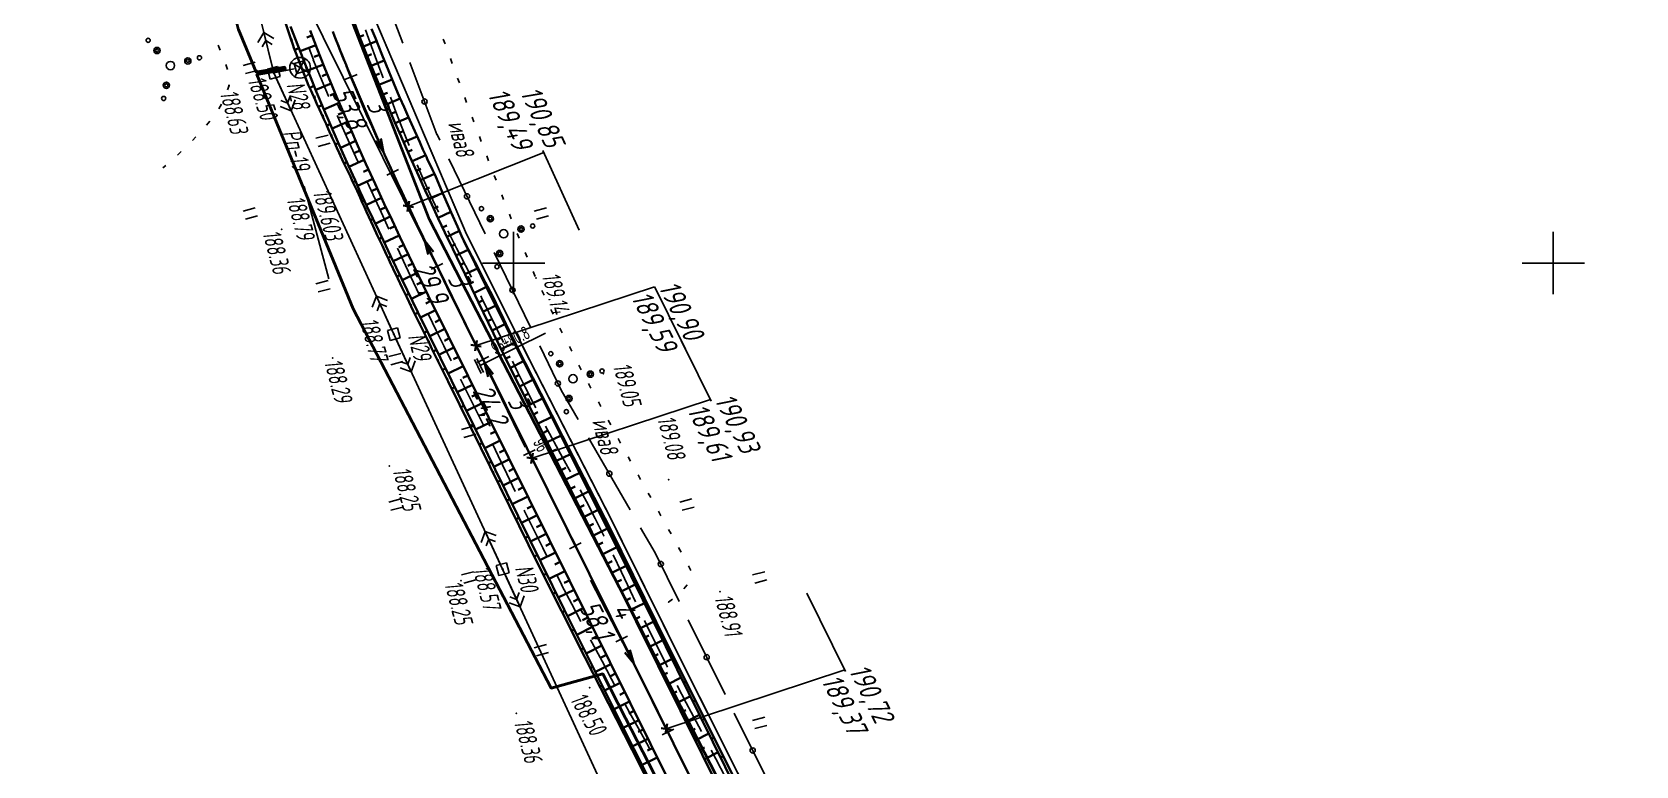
# Model space of a CAD drawing. Header units: millimetres. Extents: x -1799 to 6962, y -1020 to 4121.
# Drawn here: x 5301.7 to 5610.3, y 1781.9 to 1923.1 of the extents above; entities that cross this region are included whole.
import ezdxf
from ezdxf import colors
from ezdxf.entities.mleader import LeaderData, LeaderLine
from ezdxf.math import Vec2, Vec3

# ---------------------------------------------------------------- set-up
doc = ezdxf.new("R2010")
doc.units = ezdxf.units.MM
doc.linetypes.add('CONTI', pattern=[0])
doc.linetypes.add('STROT', pattern=[1.7, 0.5, -1.2])
for name, color, linetype, lineweight in [('10', 1, 'Continuous', 35), ('КОПИЯ_ОСЬ_13_ОТКОСЫ', 7, 'Continuous', 30), ('ОСЬ_ВЕРХ_ПОКРЫТИЯ_ГРАНИЦЫ_ПОЛОС', 7, 'Continuous', 30), ('ОСЬ_ВЕРХ_ПОКРЫТИЯ_ОСЬ', 1, 'Continuous', 30), ('Отметки', 5, 'Continuous', 30), ('Уклоны ПЧ', 5, 'Continuous', 30)]:
    doc.layers.add(name, color=color, linetype=linetype, lineweight=lineweight)
for name, color, linetype in [('_Ростелеком', 6, 'Continuous'), ('NAD_MDEFAULT', 7, 'CONTI'), ('PI_OTDEFAULT', 172, 'CONTI'), ('PI_TTDEFAULT', 5, 'CONTI'), ('PLN_O', 7, 'CONTI'), ('SETKR', 2, 'CONTI'), ('SIT_LDEFAULT', 7, 'CONTI'), ('USLZNDEFAULT', 7, 'CONTI'), ('ZAPSKDEFAULT', 7, 'CONTI'), ('КОПИЯ_ОСЬ_ТАНГЕНСЫ', 1, 'Continuous'), ('ОСЬ_ВЕРХ_ПОКРЫТИЯ_ПИКЕТЫ', 1, 'Continuous'), ('ОСЬ_ВЕРХ_ПОКРЫТИЯ_РАЗБИВКА_КРИВ', 1, 'Continuous'), ('ОСЬ_ВЕРХ_ПОКРЫТИЯ_ТАНГЕНСЫ', 1, 'Continuous'), ('разметка', 7, 'Continuous')]:
    doc.layers.add(name, color=color, linetype=linetype)
doc.styles.add('eskd', font='spds.shx', dxfattribs={"width": 1.2, "oblique": 15})
doc.styles.get("Standard").update_dxf_attribs({"font": 'arial.ttf'})
doc.styles.add('STYLE1', font='romand.shx', dxfattribs={"width": 0.9})
doc.styles.add('ГОСТ', font='', dxfattribs={"oblique": 15, "height": 4})
doc.styles.get('ГОСТ').set_extended_font_data('GOST type A')
doc.linetypes.add('кабель_связи_проект.', pattern='A,10,-1,["/",STYLE1,S=3,R=0,X=0,Y=-1.5],-4.1', length=15.1)

# ---------------------------------------------------------------- blocks, each defined once
blk = doc.blocks.new('BL_333')
at = {"color": 0}
for p, q in [((0, -6), (0, 6)), ((-6, 0), (6, 0))]:
    blk.add_line(p, q, dxfattribs=at)
blk = doc.blocks.new('BL_2011')
at = {"color": 0}
for p, q in [((0, 0), (0, 2.4)), ((1.6, 0), (1.6, 2.4))]:
    blk.add_line(p, q, dxfattribs=at)
blk = doc.blocks.new('BL_2010')
at = {"color": 0}
for centre, radius in [((0, 5.78), 0.4), ((0, 3.46), 0.6), ((0, 3.46), 0.3), ((0, 0), 0.8), ((-5.78, -2.88), 0.4), ((-3.46, -1.74), 0.6), ((-3.46, -1.74), 0.3), ((3.46, -1.74), 0.6), ((3.46, -1.74), 0.3), ((5.78, -2.88), 0.4)]:
    blk.add_circle(centre, radius, dxfattribs=at)
blk = doc.blocks.new('BL_27')
at = {"color": 0}
for p, q in [((1, 1), (-1, 1)), ((-1, 1), (-1, -1)), ((1, -1), (1, 1)), ((-1, -1), (1, -1))]:
    blk.add_line(p, q, dxfattribs=at)
blk.add_circle((0, 0), 0.1, dxfattribs=at)
blk = doc.blocks.new('BL_7')
at = {"color": 0}
for p, q in [((-1.4, 1.4), (1.4, -1.4)), ((-1.4, -1.4), (1.4, 1.4))]:
    blk.add_line(p, q, dxfattribs=at)
blk.add_circle((0, 0), 2, dxfattribs=at)
blk = doc.blocks.new('_None')
blk = doc.blocks.new('Крест')
at = {"layer": 'Отметки'}
for points in [[(-1, 0), (1, 0)], [(0, 1), (0, -1)]]:
    blk.add_lwpolyline(points, dxfattribs=at)
blk = doc.blocks.new('Стрелка')
at = {"layer": 'Уклоны ПЧ', "ltscale": 2}
for points in [[(-0.02, -0.05), (-0.02, 17.97)], [(-0.02, -0.05), (-0.58, 2.62)], [(-0.02, -0.05), (0.53, 2.62)]]:
    blk.add_lwpolyline(points, dxfattribs=at)

msp = doc.modelspace()

# ---------------------------------------------------------------- linework, layer by layer
at = {"layer": '10'}
for points in [[(5555.12, 1526.56), (5526.34, 1586.47), (5535.67, 1590.45), (5514.09, 1638.62), (5463.12, 1743.4), (5453.94, 1740.13), (5420.84, 1804.41), (5378.18, 1887.04), (5361.37, 1930.11), (5358.73, 1940.2), (5339.65, 2013.08), (5325.07, 2129.02), (5322.05, 2188.34), (5318.67, 2267.19)], [(5344.99, 1914.95), (5350.43, 1915.9), (5350.36, 1916.35), (5344.83, 1915.37), (5341.46, 1923.57), (5318.88, 2014.76), (5312.24, 2066.09), (5317.74, 2065.83), (5317.76, 2066.28), (5312.18, 2066.55), (5305.75, 2116.21), (5305.75, 2116.21), (5301.74, 2186.92), (5311.57, 2187.73), (5307.98, 2226.16)], [(5341.46, 1923.57), (5344.83, 1915.37), (5350.36, 1916.35), (5350.43, 1915.9), (5344.99, 1914.95), (5363.49, 1869.85), (5401.59, 1796.88), (5411.51, 1799.6), (5415.89, 1791.1), (5448.07, 1728.59), (5455.39, 1713.54), (5485.17, 1652.33), (5516.09, 1583.56), (5516.09, 1583.56), (5552.87, 1504.53)], [(5791.36, 869.79), (5791.99, 953.6), (5769.21, 1029.84), (5768.9, 1032.77), (5755.35, 1076.21), (5685.51, 1227.89), (5683.12, 1232.24), (5612.57, 1360.39), (5593.27, 1384.3), (5577.58, 1419.6), (5542.45, 1502.97), (5552.87, 1504.53), (5516.09, 1583.56), (5516.09, 1583.56), (5485.17, 1652.33), (5455.39, 1713.54), (5448.07, 1728.59), (5415.89, 1791.1), (5411.51, 1799.6), (5401.59, 1796.88), (5363.49, 1869.85), (5344.99, 1914.95)]]:
    msp.add_lwpolyline(points, dxfattribs=at)
at = {"layer": '_Ростелеком', "linetype": 'кабель_связи_проект.', "ltscale": 0.25, "const_width": 0.35}
msp.add_lwpolyline([(5560.94, 1529), (5544.16, 1562.92), (5531.54, 1588.65), (5522.56, 1614.79), (5507.89, 1645.66), (5488.97, 1684.79), (5475.23, 1712.55), (5457.14, 1741.27), (5442.3, 1770.95), (5426.31, 1802.79), (5412.68, 1830.25), (5397.4, 1860.08), (5385.27, 1884.28), (5363.37, 1935.71), (5353.89, 1969.35), (5347.79, 1998.5), (5341.48, 2033.11), (5334.72, 2075.01), (5330.13, 2113.03), (5327.21, 2148.15), (5324.18, 2191.73), (5322.74, 2230.82)], dxfattribs=at)
at = {"layer": 'NAD_MDEFAULT', "color": 0}
msp.add_line((5354.06, 1893.37), (5358.81, 1875.62), dxfattribs=at)
at = {"layer": 'PI_TTDEFAULT', "color": 5}
for p in [(5348.22, 1915.22, 188.5), (5339.63, 1912.81, 188.63), (5349.73, 1885.13, 188.36), (5398.68, 1875.74, 189.14), (5371.3, 1864.98, 188.77), (5359.53, 1860.35, 188.29), (5411.62, 1857.36, 189.05), (5370.49, 1839.58, 188.25), (5424.18, 1836.97, 189.08), (5384.22, 1817.53, 188.25), (5392.26, 1819.75, 188.57), (5434.05, 1815.44, 188.91), (5408.97, 1796.95, 188.5), (5394.92, 1792, 188.36)]:
    msp.add_point(p, dxfattribs=at)
at = {"layer": 'PLN_O'}
for p, q in [((5367.41, 1935.93), (5373.03, 1920.95)), ((5374.43, 1917.21), (5379.62, 1903.38)), ((5379.63, 1903.38), (5380.17, 1902.28)), ((5381.92, 1898.68), (5388.91, 1884.29)), ((5390.65, 1880.68), (5397.64, 1866.29)), ((5399.39, 1862.69), (5403.51, 1854.21)), ((5403.5, 1854.21), (5406.79, 1848.52)), ((5408.79, 1845.05), (5416.8, 1831.2)), ((5418.8, 1827.74), (5421.62, 1822.87)), ((5421.62, 1822.87), (5426.21, 1813.57)), ((5427.97, 1809.99), (5435.05, 1795.64)), ((5436.82, 1792.05), (5443.18, 1779.16))]:
    msp.add_line(p, q, dxfattribs=at)
for centre in [(5377.24, 1909.72), (5385.41, 1891.48), (5394.14, 1873.48), (5402.88, 1855.49), (5412.79, 1838.12), (5422.67, 1820.75), (5431.51, 1802.82), (5440.36, 1784.88)]:
    msp.add_circle(centre, 0.5, dxfattribs=at)
at = {"layer": 'SIT_LDEFAULT', "color": 7}
for p, q in [((5348.22, 1915.22), (5336.02, 1965.17)), ((5346.32, 1922.99), (5345.15, 1921.06)), ((5347.98, 1916.19), (5346.32, 1922.99)), ((5348.26, 1921.82), (5346.32, 1922.99)), ((5367.05, 1920.29), (5365.87, 1923.5)), ((5337.51, 1920.53), (5337.93, 1919.62)), ((5345.97, 1920.23), (5346.7, 1921.44)), ((5346.7, 1921.44), (5347.91, 1920.7)), ((5355.01, 1919.92), (5355.85, 1917.72)), ((5368.46, 1916.44), (5367.05, 1920.29)), ((5380.82, 1921.73), (5381.17, 1920.79)), ((5338.99, 1916.82), (5339.3, 1915.87)), ((5348.22, 1915.22), (5352.15, 1915.99)), ((5355.84, 1917.72), (5357.2, 1914.41)), ((5369.26, 1914.3), (5368.46, 1916.44)), ((5382.2, 1917.98), (5382.55, 1917.04)), ((5339.62, 1912.89), (5339.63, 1912.81)), ((5348.22, 1915.22), (5371.3, 1864.98)), ((5348.64, 1914.31), (5351.56, 1907.95)), ((5357.21, 1914.41), (5358.77, 1910.77)), ((5383.58, 1914.23), (5383.93, 1913.29)), ((5339.62, 1912.81), (5339.34, 1911.94)), ((5350.89, 1909.4), (5349.57, 1909.9)), ((5351.38, 1910.73), (5350.89, 1909.4)), ((5351.56, 1907.95), (5352.35, 1910.07)), ((5358.76, 1910.77), (5358.81, 1910.67)), ((5371.74, 1907.73), (5370.67, 1910.56)), ((5384.96, 1910.48), (5385.31, 1909.54)), ((5338.18, 1909.19), (5337.65, 1908.34)), ((5349.44, 1908.74), (5351.56, 1907.95)), ((5360.43, 1907.01), (5360.47, 1906.91)), ((5360.47, 1906.91), (5362.24, 1902.96)), ((5373.46, 1903.3), (5371.74, 1907.73)), ((5386.38, 1906.73), (5386.73, 1905.79)), ((5335.9, 1905.92), (5335.26, 1905.15)), ((5333.26, 1902.92), (5332.57, 1902.2)), ((5362.24, 1902.96), (5364.03, 1899.04)), ((5374.29, 1901.24), (5373.46, 1903.3)), ((5387.79, 1902.99), (5388.14, 1902.05)), ((5330.42, 1900.09), (5329.7, 1899.4)), ((5364.03, 1899.04), (5364.55, 1897.9)), ((5376.69, 1895.4), (5375.8, 1897.53)), ((5389.2, 1899.25), (5389.55, 1898.31)), ((5327.48, 1897.4), (5326.92, 1896.94)), ((5378.25, 1891.95), (5376.7, 1895.4)), ((5390.64, 1895.51), (5391, 1894.58)), ((5366.21, 1894.26), (5367.34, 1891.77)), ((5367.34, 1891.77), (5368.86, 1888.41)), ((5379.92, 1888.45), (5378.25, 1891.95)), ((5392.09, 1891.79), (5392.45, 1890.86)), ((5368.86, 1888.41), (5370.35, 1885.16)), ((5379.93, 1888.43), (5379.92, 1888.45)), ((5393.55, 1888.06), (5393.91, 1887.13)), ((5383.39, 1881.51), (5381.71, 1884.85)), ((5395.05, 1884.36), (5395.44, 1883.44)), ((5372.02, 1881.51), (5373.55, 1878.2)), ((5385.09, 1878.18), (5383.39, 1881.51)), ((5396.6, 1880.67), (5396.99, 1879.75)), ((5373.55, 1878.2), (5375.09, 1874.88)), ((5386.24, 1875.92), (5385.09, 1878.18)), ((5398.15, 1876.99), (5398.54, 1876.07)), ((5375.1, 1874.88), (5376.24, 1872.46)), ((5399.82, 1873.35), (5400.25, 1872.45)), ((5367.96, 1872.25), (5367.17, 1870.13)), ((5370.88, 1865.89), (5367.96, 1872.25)), ((5370.08, 1871.46), (5367.96, 1872.25)), ((5368.14, 1869.47), (5368.63, 1870.8)), ((5368.63, 1870.8), (5369.95, 1870.3)), ((5388.21, 1872), (5388.03, 1872.36)), ((5389.61, 1869.12), (5388.21, 1872)), ((5401.54, 1869.74), (5401.97, 1868.84)), ((5377.95, 1868.84), (5378.05, 1868.62)), ((5378.05, 1868.62), (5379.49, 1865.66)), ((5391, 1866.24), (5389.61, 1869.12)), ((5371.3, 1864.98), (5392.26, 1819.75)), ((5371.72, 1864.07), (5374.66, 1857.72)), ((5379.49, 1865.66), (5380.94, 1862.71)), ((5392.39, 1863.36), (5391, 1866.24)), ((5403.27, 1866.14), (5403.73, 1865.25)), ((5374.48, 1860.5), (5373.99, 1859.17)), ((5380.93, 1862.71), (5382.36, 1859.86)), ((5405.1, 1862.58), (5405.56, 1861.69)), ((5372.54, 1858.5), (5374.66, 1857.72)), ((5373.99, 1859.17), (5372.66, 1859.66)), ((5374.66, 1857.72), (5375.44, 1859.85)), ((5395.19, 1857.61), (5394.14, 1859.76)), ((5396.61, 1854.74), (5395.19, 1857.61)), ((5406.93, 1859.02), (5407.39, 1858.13)), ((5384.17, 1856.29), (5385.38, 1853.88)), ((5398.05, 1851.89), (5396.6, 1854.74)), ((5408.78, 1855.47), (5409.25, 1854.59)), ((5385.38, 1853.88), (5386.85, 1850.94)), ((5398.61, 1850.82), (5398.05, 1851.89)), ((5410.67, 1851.95), (5411.14, 1851.07)), ((5386.85, 1850.94), (5388.31, 1847.99)), ((5412.57, 1848.42), (5413.04, 1847.54)), ((5388.31, 1847.99), (5388.63, 1847.34)), ((5401.27, 1845.87), (5400.5, 1847.29)), ((5403.01, 1842.67), (5401.26, 1845.87)), ((5390.36, 1843.74), (5391.39, 1841.59)), ((5404.81, 1839.39), (5403.01, 1842.67)), ((5414.47, 1844.9), (5414.95, 1844.02)), ((5391.39, 1841.59), (5393.05, 1838.11)), ((5405.29, 1838.51), (5404.81, 1839.39)), ((5416.4, 1841.4), (5416.88, 1840.52)), ((5393.05, 1838.11), (5394.67, 1834.71)), ((5418.32, 1837.89), (5418.8, 1837.01)), ((5408.38, 1832.77), (5407.19, 1834.99)), ((5410.08, 1829.5), (5408.38, 1832.77)), ((5420.27, 1834.39), (5420.76, 1833.52)), ((5396.39, 1831.11), (5396.48, 1830.93)), ((5396.48, 1830.93), (5398.23, 1827.35)), ((5422.21, 1830.9), (5422.7, 1830.03)), ((5388.9, 1827.01), (5388.12, 1824.88)), ((5391.84, 1820.66), (5388.9, 1827.01)), ((5391.02, 1826.23), (5388.9, 1827.01)), ((5398.23, 1827.35), (5399.96, 1823.87)), ((5411.74, 1826.18), (5410.08, 1829.5)), ((5424.16, 1827.41), (5424.65, 1826.54)), ((5389.08, 1824.23), (5389.57, 1825.56)), ((5389.57, 1825.56), (5390.9, 1825.07)), ((5399.96, 1823.87), (5400.83, 1822.15)), ((5411.78, 1826.1), (5411.74, 1826.18)), ((5426.11, 1823.92), (5426.6, 1823.05)), ((5415.12, 1819.15), (5413.52, 1822.5)), ((5428.01, 1820.4), (5428.47, 1819.51)), ((5392.26, 1819.75), (5415.13, 1770.17)), ((5392.68, 1818.84), (5395.61, 1812.49)), ((5402.67, 1818.59), (5403.63, 1816.73)), ((5416.83, 1815.52), (5415.13, 1819.15)), ((5394.94, 1813.94), (5393.61, 1814.43)), ((5395.43, 1815.27), (5394.94, 1813.94)), ((5395.61, 1812.49), (5396.39, 1814.61)), ((5403.61, 1816.73), (5405.55, 1813.01)), ((5417.8, 1813.46), (5416.82, 1815.52)), ((5427.76, 1816.77), (5427.13, 1815.99)), ((5393.49, 1813.27), (5395.61, 1812.49)), ((5405.56, 1813.01), (5407.29, 1809.72)), ((5424.16, 1813.4), (5424.12, 1813.37)), ((5424.92, 1813.97), (5424.16, 1813.4)), ((5420.32, 1808.24), (5419.54, 1809.87)), ((5422.08, 1804.68), (5420.32, 1808.24)), ((5409.15, 1806.19), (5409.46, 1805.6)), ((5409.47, 1805.6), (5411.37, 1802.03)), ((5411.37, 1802.03), (5413.18, 1798.62)), ((5423.87, 1801.15), (5422.08, 1804.68)), ((5423.99, 1800.9), (5423.86, 1801.15)), ((5413.18, 1798.62), (5413.86, 1797.36)), ((5427.58, 1794.02), (5425.83, 1797.36)), ((5415.77, 1793.84), (5416.75, 1792.04)), ((5429.47, 1790.43), (5427.58, 1794.02)), ((5416.75, 1792.04), (5418.56, 1788.77)), ((5430.49, 1788.51), (5429.47, 1790.43)), ((5418.56, 1788.77), (5420.37, 1785.49)), ((5420.37, 1785.49), (5420.59, 1785.08)), ((5433.25, 1783.26), (5432.35, 1784.97)), ((5435.12, 1779.68), (5433.25, 1783.26))]:
    msp.add_line(p, q, dxfattribs=at)
at = {"layer": 'КОПИЯ_ОСЬ_13_ОТКОСЫ'}
for points in [[(5350.48, 1924.88), (5351.12, 1922.94), (5351.46, 1921.98), (5351.94, 1920.52), (5352.1, 1920.03), (5352.5, 1919.1), (5352.5, 1919.1), (5352.5, 1919.1), (5352.5, 1919.1), (5354.92, 1912.82), (5354.92, 1912.82), (5354.92, 1912.82), (5354.92, 1912.82), (5355.33, 1911.88), (5356.19, 1910.03), (5356.6, 1909.1), (5357.01, 1908.17), (5357.65, 1906.79), (5357.87, 1906.33), (5358.29, 1905.4), (5358.69, 1904.47), (5359.55, 1902.63), (5359.97, 1901.71), (5360.38, 1900.78), (5360.8, 1899.85), (5361.67, 1898.02), (5362.55, 1896.19), (5362.96, 1895.27), (5363.37, 1894.35), (5364.26, 1892.53), (5364.84, 1891.24), (5365.26, 1890.31), (5365.67, 1889.39), (5366.09, 1888.47), (5366.52, 1887.56), (5367.35, 1885.72), (5368.21, 1883.89), (5369.06, 1882.06), (5369.92, 1880.24), (5370.35, 1879.33), (5370.78, 1878.42), (5371.22, 1877.51), (5372.08, 1875.69), (5372.95, 1873.87), (5373.81, 1872.06), (5375.12, 1869.34), (5375.56, 1868.44), (5376, 1867.54), (5376.45, 1866.64), (5376.89, 1865.74), (5377.33, 1864.84), (5377.78, 1863.94), (5378.23, 1863.04), (5378.66, 1862.14), (5379.11, 1861.24), (5379.56, 1860.35), (5380.44, 1858.55), (5380.9, 1857.66), (5381.34, 1856.76), (5381.78, 1855.87), (5386.22, 1846.91), (5399.07, 1820.68), (5408.05, 1802.81), (5412.62, 1793.92), (5417.17, 1785.01), (5426.23, 1767.18)], [(5351.45, 1924.16), (5352.91, 1920.36), (5354.42, 1916.57), (5355.22, 1914.59), (5356.48, 1911.53), (5357.75, 1908.49), (5359.15, 1905.22), (5360.57, 1901.97), (5361.8, 1899.19), (5362.62, 1897.34), (5363.87, 1894.57), (5364.88, 1892.37), (5366.16, 1889.62), (5368.41, 1884.83), (5370.69, 1880.05), (5372.88, 1875.52), (5375.96, 1869.2), (5386.77, 1847.18), (5390.82, 1838.91), (5404.1, 1812.02), (5417.52, 1785.18), (5462.51, 1695.87)], [(5351.45, 1924.16), (5352.91, 1920.36), (5354.42, 1916.57), (5355.22, 1914.59), (5356.48, 1911.53), (5357.75, 1908.49), (5359.15, 1905.22), (5360.57, 1901.97), (5361.8, 1899.19), (5362.62, 1897.34), (5363.87, 1894.57), (5364.88, 1892.37), (5366.16, 1889.62), (5368.41, 1884.83), (5370.69, 1880.05), (5372.88, 1875.52), (5375.96, 1869.2), (5386.77, 1847.18), (5390.82, 1838.91), (5404.1, 1812.02), (5417.52, 1785.18), (5462.51, 1695.87)], [(5355.58, 1922.45), (5354.56, 1922.06)], [(5355.21, 1923.41), (5356.59, 1919.83), (5358.02, 1916.26), (5360.32, 1910.66), (5362.9, 1904.64), (5364.42, 1901.18), (5365.96, 1897.73), (5367.71, 1893.89), (5369.48, 1890.06), (5370.98, 1886.87), (5372.49, 1883.69), (5374.22, 1880.07), (5376.06, 1876.28), (5377.95, 1872.4), (5381.71, 1864.76), (5483.08, 1660.37), (5487.27, 1651.84), (5491.42, 1643.29), (5497.62, 1630.42), (5516.7, 1590.76), (5547.05, 1526.58)], [(5363.61, 1925.17), (5364.8, 1922.06), (5366.01, 1918.96), (5367.78, 1914.6), (5369.58, 1910.25), (5370.35, 1908.43), (5371.53, 1905.69), (5372.72, 1902.96), (5374.41, 1899.15), (5376.13, 1895.35), (5377.37, 1892.63), (5378.62, 1889.93), (5379.88, 1887.22), (5381.15, 1884.52), (5382.65, 1881.37), (5385.02, 1876.42), (5387.62, 1871.03), (5392.43, 1861.15), (5490.25, 1663.91), (5494.46, 1655.35), (5498.63, 1646.77), (5504.82, 1633.89), (5554.48, 1530.69)], [(5364.75, 1922.18), (5365.58, 1922.51)], [(5367.06, 1923.73), (5367.41, 1922.81), (5367.77, 1921.9), (5368.36, 1920.44), (5369.09, 1918.61), (5369.83, 1916.79), (5371.35, 1913.16), (5372.12, 1911.34), (5372.51, 1910.44), (5373.29, 1908.63), (5374.09, 1906.82), (5376.31, 1901.87), (5376.93, 1900.52), (5377.35, 1899.62), (5377.6, 1899.08), (5377.76, 1898.72), (5378.78, 1896.58), (5379.19, 1895.67), (5379.58, 1894.76), (5380.36, 1892.94), (5380.76, 1892.03), (5381.95, 1889.3), (5382.35, 1888.4), (5383.55, 1885.67), (5383.97, 1884.77), (5384.37, 1883.86), (5384.79, 1882.95), (5386.96, 1878.48), (5390.27, 1871.78), (5394.95, 1862.4), (5399.47, 1853.47), (5403.61, 1845.26), (5417, 1818.41), (5430.26, 1791.5), (5483.33, 1683.88)], [(5351.6, 1921.55), (5351.83, 1921.63)], [(5352.26, 1919.66), (5353.05, 1920.01)], [(5356.3, 1920.59), (5353.28, 1919.41)], [(5365.48, 1920.32), (5368, 1921.31)], [(5357.77, 1916.87), (5354.78, 1915.67)], [(5357.03, 1918.73), (5356.03, 1918.33)], [(5366.21, 1918.46), (5367.05, 1918.8)], [(5366.96, 1916.61), (5369.49, 1917.63)], [(5359.29, 1913.17), (5356.31, 1911.94)], [(5358.53, 1915.02), (5357.53, 1914.61)], [(5367.71, 1914.75), (5368.55, 1915.1)], [(5368.47, 1912.9), (5371.01, 1913.96)], [(5355.12, 1912.36), (5355.98, 1912.74)], [(5355.95, 1910.54), (5356.24, 1910.67)], [(5360.05, 1911.32), (5359.06, 1910.91)], [(5369.24, 1911.06), (5370.09, 1911.41)], [(5370.02, 1909.21), (5372.57, 1910.29)], [(5356.77, 1908.72), (5357.52, 1909.04)], [(5357.6, 1906.9), (5357.85, 1907.01)], [(5360.83, 1909.48), (5357.87, 1908.21)], [(5361.62, 1907.64), (5360.63, 1907.22)], [(5370.81, 1907.38), (5371.65, 1907.74)], [(5358.43, 1905.08), (5359.09, 1905.36)], [(5362.4, 1905.8), (5359.45, 1904.54)], [(5363.19, 1903.96), (5362.21, 1903.53)], [(5371.6, 1905.54), (5374.16, 1906.66)], [(5372.4, 1903.7), (5373.25, 1904.08)], [(5359.25, 1903.26), (5359.47, 1903.36)], [(5360.09, 1901.44), (5360.69, 1901.7)], [(5364, 1902.13), (5361.07, 1900.84)], [(5373.2, 1901.87), (5375.79, 1903.02)], [(5360.91, 1899.62), (5361.11, 1899.71)], [(5361.77, 1897.81), (5362.3, 1898.06)], [(5365.63, 1898.48), (5362.7, 1897.16)], [(5364.81, 1900.3), (5363.83, 1899.87)], [(5374.01, 1900.05), (5374.87, 1900.43)], [(5374.83, 1898.22), (5377.45, 1899.4)], [(5362.63, 1896), (5362.81, 1896.08)], [(5363.45, 1894.18), (5363.94, 1894.42)], [(5367.28, 1894.83), (5364.36, 1893.5)], [(5366.45, 1896.65), (5365.48, 1896.21)], [(5375.65, 1896.4), (5376.52, 1896.79)], [(5376.48, 1894.58), (5379.13, 1895.79)], [(5364.33, 1892.38), (5364.49, 1892.45)], [(5368.11, 1893.02), (5367.14, 1892.57)], [(5377.31, 1892.76), (5378.2, 1893.16)], [(5378.15, 1890.94), (5380.72, 1892.13)], [(5365.15, 1890.56), (5365.62, 1890.77)], [(5365.97, 1888.73), (5366.13, 1888.81)], [(5368.95, 1891.2), (5366.05, 1889.85)], [(5369.8, 1889.39), (5368.83, 1888.94)], [(5378.99, 1889.13), (5379.85, 1889.53)], [(5379.84, 1887.32), (5382.32, 1888.47)], [(5366.81, 1886.92), (5367.32, 1887.15)], [(5367.64, 1885.1), (5367.81, 1885.18)], [(5370.65, 1887.58), (5367.75, 1886.22)], [(5371.5, 1885.77), (5370.54, 1885.31)], [(5380.69, 1885.51), (5381.51, 1885.89)], [(5368.49, 1883.29), (5369.03, 1883.54)], [(5372.36, 1883.96), (5369.48, 1882.6)], [(5373.22, 1882.16), (5372.26, 1881.7)], [(5381.54, 1883.7), (5383.94, 1884.83)], [(5382.4, 1881.89), (5383.2, 1882.27)], [(5384.37, 1883.86), (5384.79, 1882.95), (5386.96, 1878.48), (5390.27, 1871.78), (5394.95, 1862.4), (5399.47, 1853.47), (5403.61, 1845.26), (5417, 1818.41), (5430.26, 1791.5), (5483.33, 1683.88), (5493.47, 1663.37), (5496.63, 1656.94), (5499.76, 1650.5), (5503.09, 1643.62), (5509.7, 1629.9), (5522.07, 1604.44), (5526.47, 1595.46), (5544.17, 1559.59), (5557.35, 1532.62)], [(5384.37, 1883.86), (5384.79, 1882.96), (5385.25, 1882.07), (5385.69, 1881.18), (5387.52, 1877.64), (5388.9, 1874.99), (5390.29, 1872.34), (5391.58, 1869.64), (5392.02, 1868.75), (5392.88, 1866.95), (5393.32, 1866.05), (5394.2, 1864.25), (5394.73, 1863.18), (5395.08, 1862.46), (5399.58, 1853.53), (5403.8, 1845.35), (5412.94, 1827.56), (5417.35, 1818.59), (5421.79, 1809.63), (5430.7, 1791.72), (5439.71, 1773.86)], [(5369.34, 1881.48), (5369.52, 1881.56)], [(5370.19, 1879.67), (5370.75, 1879.93)], [(5374.09, 1880.36), (5371.21, 1878.98)], [(5383.26, 1880.09), (5385.63, 1881.22)], [(5386.16, 1880.28), (5386.1, 1880.25)], [(5371.05, 1877.86), (5371.23, 1877.95)], [(5371.91, 1876.05), (5372.49, 1876.33)], [(5375.83, 1876.75), (5372.96, 1875.36)], [(5374.96, 1878.55), (5374, 1878.09)], [(5384.12, 1878.28), (5384.91, 1878.66)], [(5384.99, 1876.48), (5387.39, 1877.63)], [(5387.07, 1878.5), (5387.06, 1878.49)], [(5387.99, 1876.73), (5387.86, 1876.66)], [(5372.77, 1874.25), (5372.96, 1874.34)], [(5377.58, 1873.16), (5374.71, 1871.76)], [(5376.7, 1874.96), (5375.75, 1874.49)], [(5385.86, 1874.68), (5386.66, 1875.06)], [(5386.73, 1872.88), (5389.15, 1874.05)], [(5388.92, 1874.95), (5388.87, 1874.93)], [(5389.85, 1873.18), (5389.63, 1873.07)], [(5373.63, 1872.45), (5374.24, 1872.73)], [(5374.5, 1870.64), (5374.7, 1870.74)], [(5378.46, 1871.36), (5377.51, 1870.89)], [(5387.6, 1871.07), (5388.41, 1871.47)], [(5388.47, 1869.28), (5390.92, 1870.47)], [(5390.74, 1871.39), (5390.67, 1871.36)], [(5375.36, 1868.84), (5375.99, 1869.14)], [(5376.25, 1867.05), (5376.45, 1867.15)], [(5379.34, 1869.57), (5376.47, 1868.15)], [(5380.23, 1867.77), (5379.27, 1867.3)], [(5389.35, 1867.48), (5390.17, 1867.88)], [(5390.22, 1865.68), (5392.71, 1866.89)], [(5391.61, 1869.59), (5391.41, 1869.49)], [(5392.48, 1867.79), (5392.41, 1867.76)], [(5377.13, 1865.25), (5377.75, 1865.55)], [(5378.02, 1863.46), (5378.22, 1863.56)], [(5381.11, 1865.98), (5378.24, 1864.56)], [(5382, 1864.19), (5381.04, 1863.71)], [(5391.1, 1863.88), (5391.93, 1864.28)], [(5393.35, 1865.99), (5393.2, 1865.91)], [(5394.23, 1864.19), (5394.18, 1864.17)], [(5378.9, 1861.66), (5379.51, 1861.97)], [(5382.88, 1862.39), (5380, 1860.97)], [(5383.77, 1860.6), (5382.81, 1860.13)], [(5391.97, 1862.08), (5394.49, 1863.31)], [(5392.86, 1860.29), (5393.69, 1860.7)], [(5395.11, 1862.4), (5394.98, 1862.33)], [(5396.01, 1860.61), (5395.97, 1860.59)], [(5379.79, 1859.88), (5380, 1859.98)], [(5380.68, 1858.08), (5381.27, 1858.38)], [(5384.66, 1858.81), (5381.77, 1857.38)], [(5393.74, 1858.5), (5396.29, 1859.76)], [(5396.91, 1858.83), (5396.79, 1858.76)], [(5381.57, 1856.29), (5381.77, 1856.39)], [(5382.46, 1854.5), (5383.04, 1854.79)], [(5386.44, 1855.23), (5383.53, 1853.78)], [(5385.55, 1857.02), (5384.59, 1856.54)], [(5394.63, 1856.7), (5395.48, 1857.12)], [(5395.52, 1854.91), (5398.09, 1856.19)], [(5397.81, 1857.04), (5397.77, 1857.02)], [(5398.71, 1855.25), (5398.6, 1855.2)], [(5383.35, 1852.71), (5383.54, 1852.8)], [(5384.24, 1850.92), (5384.8, 1851.2)], [(5388.22, 1851.64), (5385.29, 1850.19)], [(5387.33, 1853.44), (5386.36, 1852.95)], [(5396.41, 1853.12), (5397.27, 1853.55)], [(5397.3, 1851.33), (5399.9, 1852.62)], [(5399.61, 1853.47), (5399.57, 1853.45)], [(5400.53, 1851.69), (5400.4, 1851.62)], [(5385.12, 1849.12), (5385.31, 1849.22)], [(5389.1, 1849.85), (5388.13, 1849.37)], [(5398.19, 1849.54), (5399.05, 1849.97)], [(5399.08, 1847.75), (5401.7, 1849.05)], [(5401.45, 1849.91), (5401.4, 1849.89)], [(5402.37, 1848.14), (5402.2, 1848.05)], [(5386.01, 1847.33), (5386.56, 1847.61)], [(5386.89, 1845.54), (5387.08, 1845.63)], [(5389.99, 1848.06), (5387.06, 1846.6)], [(5390.88, 1846.27), (5389.9, 1845.78)], [(5399.96, 1845.95), (5400.84, 1846.39)], [(5400.85, 1844.16), (5403.5, 1845.47)], [(5403.28, 1846.36), (5403.23, 1846.33)], [(5387.77, 1843.74), (5388.32, 1844.01)], [(5388.65, 1841.95), (5388.84, 1842.04)], [(5391.77, 1844.48), (5388.81, 1843.01)], [(5392.66, 1842.69), (5391.67, 1842.2)], [(5401.74, 1842.37), (5402.62, 1842.81)], [(5402.63, 1840.58), (5405.29, 1841.9)], [(5404.2, 1844.58), (5404, 1844.48)], [(5405.11, 1842.8), (5405.05, 1842.77)], [(5389.53, 1840.15), (5390.08, 1840.42)], [(5393.55, 1840.89), (5390.57, 1839.42)], [(5394.44, 1839.1), (5393.44, 1838.61)], [(5403.52, 1838.79), (5404.41, 1839.23)], [(5406.03, 1841.02), (5405.79, 1840.9)], [(5406.94, 1839.24), (5406.86, 1839.2)], [(5390.41, 1838.35), (5390.6, 1838.44)], [(5391.29, 1836.56), (5391.84, 1836.83)], [(5395.33, 1837.31), (5392.33, 1835.83)], [(5404.41, 1837), (5407.08, 1838.32)], [(5407.85, 1837.46), (5407.58, 1837.33)], [(5392.17, 1834.76), (5392.36, 1834.85)], [(5393.05, 1832.97), (5393.61, 1833.24)], [(5397.1, 1833.73), (5394.1, 1832.24)], [(5396.21, 1835.52), (5395.22, 1835.02)], [(5405.3, 1835.2), (5406.19, 1835.65)], [(5406.19, 1833.41), (5408.87, 1834.74)], [(5408.77, 1835.69), (5408.67, 1835.64)], [(5409.68, 1833.91), (5409.37, 1833.75)], [(5393.93, 1831.17), (5394.12, 1831.26)], [(5394.81, 1829.37), (5395.37, 1829.65)], [(5398.88, 1830.14), (5395.87, 1828.65)], [(5397.99, 1831.93), (5396.99, 1831.44)], [(5407.07, 1831.62), (5407.97, 1832.06)], [(5407.96, 1829.83), (5410.66, 1831.17)], [(5410.59, 1832.13), (5410.49, 1832.07)], [(5411.5, 1830.35), (5411.16, 1830.17)], [(5395.69, 1827.58), (5395.88, 1827.67)], [(5400.66, 1826.56), (5397.64, 1825.06)], [(5399.77, 1828.35), (5398.76, 1827.85)], [(5408.85, 1828.04), (5409.75, 1828.48)], [(5409.74, 1826.24), (5412.44, 1827.59)], [(5412.42, 1828.57), (5412.3, 1828.51)], [(5413.32, 1826.78), (5412.94, 1826.59)], [(5396.57, 1825.78), (5397.14, 1826.06)], [(5397.45, 1823.98), (5397.64, 1824.08)], [(5401.54, 1824.77), (5400.54, 1824.27)], [(5410.63, 1824.45), (5411.53, 1824.9)], [(5411.52, 1822.66), (5414.22, 1824)], [(5414.2, 1824.99), (5414.07, 1824.92)], [(5398.33, 1822.19), (5398.91, 1822.47)], [(5399.21, 1820.39), (5399.41, 1820.49)], [(5402.43, 1822.98), (5399.41, 1821.48)], [(5403.32, 1821.18), (5402.31, 1820.68)], [(5412.41, 1820.87), (5413.31, 1821.32)], [(5413.29, 1819.08), (5416, 1820.42)], [(5415.08, 1823.19), (5414.72, 1823.01)], [(5415.97, 1821.4), (5415.84, 1821.34)], [(5400.11, 1818.61), (5400.69, 1818.9)], [(5404.21, 1819.39), (5401.18, 1817.89)], [(5405.1, 1817.6), (5404.09, 1817.1)], [(5414.18, 1817.29), (5415.09, 1817.73)], [(5416.85, 1819.6), (5416.5, 1819.43)], [(5417.74, 1817.81), (5417.62, 1817.75)], [(5401.01, 1816.82), (5401.2, 1816.92)], [(5401.91, 1815.03), (5402.46, 1815.31)], [(5405.99, 1815.81), (5402.96, 1814.31)], [(5415.07, 1815.49), (5417.78, 1816.84)], [(5415.96, 1813.7), (5416.86, 1814.15)], [(5418.62, 1816.02), (5418.27, 1815.85)], [(5419.51, 1814.23), (5419.39, 1814.17)], [(5402.81, 1813.25), (5402.99, 1813.34)], [(5403.7, 1811.46), (5404.24, 1811.73)], [(5407.77, 1812.23), (5404.74, 1810.73)], [(5406.88, 1814.02), (5405.87, 1813.52)], [(5416.85, 1811.91), (5419.56, 1813.25)], [(5420.4, 1812.43), (5420.05, 1812.26)], [(5404.6, 1809.67), (5404.78, 1809.76)], [(5405.5, 1807.88), (5406.02, 1808.15)], [(5409.54, 1808.64), (5406.52, 1807.14)], [(5408.65, 1810.43), (5407.65, 1809.93)], [(5417.74, 1810.12), (5418.64, 1810.57)], [(5418.63, 1808.33), (5421.33, 1809.67)], [(5421.29, 1810.64), (5421.17, 1810.58)], [(5422.18, 1808.85), (5421.82, 1808.67)], [(5406.4, 1806.1), (5406.57, 1806.18)], [(5411.32, 1805.06), (5408.31, 1803.56)], [(5410.43, 1806.85), (5409.42, 1806.35)], [(5419.51, 1806.54), (5420.41, 1806.98)], [(5420.4, 1804.74), (5423.1, 1806.08)], [(5423.07, 1807.06), (5422.95, 1807)], [(5423.96, 1805.27), (5423.59, 1805.09)], [(5407.29, 1804.31), (5407.81, 1804.57)], [(5408.2, 1802.52), (5408.37, 1802.61)], [(5412.21, 1803.27), (5411.2, 1802.77)], [(5421.29, 1802.95), (5422.19, 1803.4)], [(5422.18, 1801.16), (5424.87, 1802.49)], [(5424.85, 1803.48), (5424.73, 1803.42)], [(5409.11, 1800.75), (5409.59, 1800.99)], [(5410.03, 1798.97), (5410.19, 1799.05)], [(5413.1, 1801.47), (5410.09, 1799.99)], [(5413.98, 1799.68), (5412.98, 1799.19)], [(5423.07, 1799.37), (5423.96, 1799.81)], [(5423.96, 1797.58), (5426.63, 1798.9)], [(5425.74, 1801.69), (5425.36, 1801.5)], [(5426.63, 1799.9), (5426.5, 1799.83)], [(5410.94, 1797.19), (5411.38, 1797.41)], [(5414.87, 1797.89), (5411.88, 1796.41)], [(5415.76, 1796.1), (5414.77, 1795.6)], [(5424.85, 1795.78), (5425.74, 1796.23)], [(5427.52, 1798.11), (5427.12, 1797.91)], [(5428.41, 1796.32), (5428.28, 1796.25)], [(5411.86, 1795.41), (5412, 1795.49)], [(5412.77, 1793.63), (5413.17, 1793.84)], [(5416.65, 1794.31), (5413.68, 1792.83)], [(5425.73, 1793.99), (5428.39, 1795.31)], [(5426.62, 1792.2), (5427.51, 1792.64)], [(5429.3, 1794.52), (5428.88, 1794.32)], [(5430.19, 1792.73), (5430.05, 1792.66)], [(5413.68, 1791.85), (5413.82, 1791.92)], [(5414.59, 1790.07), (5414.97, 1790.26)], [(5418.43, 1790.72), (5415.47, 1789.26)], [(5417.54, 1792.52), (5416.55, 1792.02)], [(5427.51, 1790.41), (5430.15, 1791.72)], [(5431.09, 1790.95), (5430.65, 1790.72)], [(5415.5, 1788.29), (5415.63, 1788.35)], [(5416.41, 1786.51), (5416.76, 1786.69)], [(5420.21, 1787.14), (5417.27, 1785.68)], [(5419.32, 1788.93), (5418.33, 1788.44)], [(5428.4, 1788.62), (5429.28, 1789.05)], [(5429.29, 1786.83), (5431.92, 1788.13)], [(5431.99, 1789.16), (5431.84, 1789.09)], [(5432.89, 1787.37), (5432.42, 1787.14)], [(5417.32, 1784.72), (5417.43, 1784.78)], [(5421.98, 1783.56), (5419.07, 1782.11)], [(5421.09, 1785.35), (5420.11, 1784.86)], [(5430.18, 1785.03), (5431.06, 1785.47)], [(5431.07, 1783.24), (5433.69, 1784.55)], [(5433.79, 1785.59), (5433.63, 1785.51)], [(5434.69, 1783.8), (5434.18, 1783.55)], [(5418.22, 1782.94), (5418.56, 1783.11)], [(5435.59, 1782.02), (5435.42, 1781.93)]]:
    msp.add_lwpolyline(points, dxfattribs=at)
at = {"layer": 'КОПИЯ_ОСЬ_ТАНГЕНСЫ'}
msp.add_line((5350.93, 1935.82), (5491, 1653.39), dxfattribs=at)
at = {"layer": 'ОСЬ_ВЕРХ_ПОКРЫТИЯ_ГРАНИЦЫ_ПОЛОС'}
for points in [[(5355.21, 1923.41), (5356.59, 1919.83), (5358.02, 1916.26), (5360.32, 1910.66), (5362.9, 1904.64), (5364.42, 1901.18), (5365.96, 1897.73), (5367.71, 1893.89), (5369.48, 1890.06), (5370.98, 1886.87), (5372.49, 1883.69), (5374.22, 1880.07), (5376.06, 1876.28), (5377.95, 1872.4), (5381.71, 1864.76), (5483.08, 1660.37), (5487.27, 1651.84), (5491.42, 1643.29), (5497.62, 1630.42), (5516.7, 1590.76), (5547.05, 1526.58)], [(5363.61, 1925.17), (5364.8, 1922.06), (5366.01, 1918.96), (5367.78, 1914.6), (5369.58, 1910.25), (5370.35, 1908.43), (5371.53, 1905.69), (5372.72, 1902.96), (5374.41, 1899.15), (5376.13, 1895.35), (5377.37, 1892.63), (5378.62, 1889.93), (5379.88, 1887.22), (5381.15, 1884.52), (5382.65, 1881.37), (5385.02, 1876.42), (5387.62, 1871.03), (5392.43, 1861.15), (5490.25, 1663.91), (5494.46, 1655.35), (5498.63, 1646.77), (5504.82, 1633.89), (5554.48, 1530.69)]]:
    msp.add_lwpolyline(points, dxfattribs=at)
at = {"layer": 'ОСЬ_ВЕРХ_ПОКРЫТИЯ_ОСЬ'}
msp.add_lwpolyline([(5359.57, 1923.21), (5359.93, 1922.28), (5360.29, 1921.36), (5360.65, 1920.44), (5361.02, 1919.52), (5361.38, 1918.61), (5361.75, 1917.69), (5362.13, 1916.77), (5362.5, 1915.86), (5362.87, 1914.94), (5363.25, 1914.03), (5363.63, 1913.11), (5364.01, 1912.2), (5364.4, 1911.29), (5364.78, 1910.38), (5365.17, 1909.47), (5365.56, 1908.56), (5366.34, 1906.74), (5367.13, 1904.93), (5367.93, 1903.12), (5368.74, 1901.31), (5369.55, 1899.51), (5370.36, 1897.71), (5371.18, 1895.91), (5372.01, 1894.11), (5372.84, 1892.32), (5373.68, 1890.52), (5374.52, 1888.73), (5375.37, 1886.95), (5376.22, 1885.16), (5377.07, 1883.38), (5378.36, 1880.7), (5379.65, 1878.03), (5380.95, 1875.37), (5382.69, 1871.81), (5384.88, 1867.38), (5388.83, 1859.4), (5388.83, 1859.4), (5485.58, 1664.31)], dxfattribs=at)
at = {"layer": 'ОСЬ_ВЕРХ_ПОКРЫТИЯ_ПИКЕТЫ'}
for p, q in [((5361.93, 1913.95), (5364.24, 1914.91)), ((5369.96, 1895.58), (5372.23, 1896.62)), ((5378.53, 1877.48), (5380.78, 1878.57)), ((5387.37, 1859.53), (5389.61, 1860.64)), ((5396.26, 1841.61), (5398.5, 1842.72)), ((5396.26, 1841.61), (5398.5, 1842.72)), ((5405.14, 1823.7), (5407.38, 1824.81)), ((5414.03, 1805.78), (5416.27, 1806.89)), ((5422.92, 1787.86), (5425.16, 1788.97))]:
    msp.add_line(p, q, dxfattribs=at)
at = {"layer": 'ОСЬ_ВЕРХ_ПОКРЫТИЯ_РАЗБИВКА_КРИВ'}
for p, q in [((5388.83, 1859.4), (5400.48, 1865.18)), ((5386.82, 1860.08), (5388.15, 1857.39)), ((5387.27, 1860.3), (5388.6, 1857.61)), ((5388.83, 1859.4), (5387.94, 1858.96))]:
    msp.add_line(p, q, dxfattribs=at)
at = {"layer": 'ОСЬ_ВЕРХ_ПОКРЫТИЯ_ТАНГЕНСЫ'}
msp.add_line((5350.93, 1935.82), (5491, 1653.39), dxfattribs=at)
at = {"layer": 'разметка', "linetype": 'STROT', "lineweight": 30, "ltscale": 7}
msp.add_lwpolyline([(5312.42, 2282.39), (5316.25, 2195.85, 0.00256), (5318.53, 2149.66, 0.014826), (5323.04, 2096.1, 0.010268), (5326.56, 2070.09, 0.009124), (5335.38, 2019.61, 0.030208), (5352.49, 1943.31, 0.031045), (5370.98, 1896.35, 0.007877), (5388.83, 1859.4), (5485.72, 1664.05, -0.002974), (5496.16, 1642.67), (5549.56, 1531.69, -0.030398), (5568.22, 1487.87), (5596.29, 1412.46, 0.046344), (5628.25, 1343.37), (5666.66, 1274.79, -0.011361), (5709.24, 1194.5), (5740.22, 1132.76, -0.022225), (5757.31, 1096, -0.0221), (5770.2, 1057.73, -0.002395), (5778.88, 1028.93, -0.036323), (5794.38, 962.09, -0.038365), (5797.85, 870.98)], format="xyb", dxfattribs=at)

# ---------------------------------------------------------------- block references
at = {"layer": 'SETKR', "color": 82}
for p in [(5394.35, 1878.64), (5594.35, 1878.64)]:
    msp.add_blockref('BL_333', p, dxfattribs=at)
at = {"layer": 'USLZNDEFAULT', "color": 7, "rotation": 285}
for name, p in [('BL_27', (5348.22, 1915.22)), ('BL_7', (5353.3, 1916.21)), ('BL_27', (5353.38, 1916.35)), ('BL_27', (5371.3, 1864.98)), ('BL_27', (5392.26, 1819.75))]:
    msp.add_blockref(name, p, dxfattribs=at)
at = {"layer": 'ZAPSKDEFAULT', "color": 7, "rotation": 285}
for name, p in [('BL_2010', (5328.35, 1916.64)), ('BL_2011', (5342.35, 1916.64)), ('BL_2011', (5356.35, 1902.64)), ('BL_2010', (5392.46, 1884.28)), ('BL_2011', (5342.35, 1888.64)), ('BL_2011', (5398.35, 1888.64)), ('BL_2011', (5356.35, 1874.64)), ('BL_2010', (5405.8, 1856.38)), ('BL_2011', (5370.35, 1860.64)), ('BL_2011', (5384.35, 1846.64)), ('BL_2011', (5370.35, 1832.64)), ('BL_2011', (5426.35, 1832.64)), ('BL_2011', (5384.35, 1818.64)), ('BL_2011', (5440.35, 1818.64)), ('BL_2011', (5398.35, 1804.64)), ('BL_2011', (5440.35, 1790.64))]:
    msp.add_blockref(name, p, dxfattribs=at)
at = {"layer": 'Отметки', "rotation": 260.7861031979047}
for p in [(5374.11, 1889.55), (5387.15, 1862.76), (5397.92, 1841.09), (5423.73, 1789.04)]:
    msp.add_blockref('Крест', p, dxfattribs=at)
at = {"layer": 'Уклоны ПЧ'}
for p, rotation in [((5369.35, 1900.01), 23.2985075135607), ((5417.46, 1801.68), 27.21369080327938)]:
    msp.add_blockref('Стрелка', p, dxfattribs=dict(at, rotation=rotation))
at = {"layer": 'Уклоны ПЧ', "xscale": -1, "rotation": 205.9096379419584}
for p in [(5377.33, 1882.91), (5388.83, 1859.4)]:
    msp.add_blockref('Стрелка', p, dxfattribs=at)

# ---------------------------------------------------------------- texts
at = {"layer": 'NAD_MDEFAULT', "color": 7, "style": 'eskd', "oblique": 10, "width": 0.8}
for s, rotation, p in [('N28', 284.7308, (5350.62, 1912.95)), (' Рп-19', 285, (5349.54, 1905.16)), ('ива8', 284.7308, (5381.7, 1905.5)), (' 189.603', 285, (5355.33, 1893.71)), (' 188.79', 285, (5350.25, 1892.35)), ('N29', 284.7308, (5373.98, 1864.56)), ('ива8', 284.7308, (5409.44, 1848.23)), ('N30', 284.7308, (5394.56, 1819.99))]:
    msp.add_text(s, height=3.5, rotation=rotation, dxfattribs=at).set_placement(p)
at = {"layer": 'PI_OTDEFAULT', "color": 172, "style": 'eskd', "oblique": 10, "width": 0.8}
for s, rotation, p in [('188.50', 288, (5343.14, 1913.88)), ('188.63', 285, (5337.81, 1911.37)), ('188.36', 285, (5346, 1884.43)), ('189.14', 285, (5399.75, 1876.25)), ('188.77', 285, (5364.73, 1867.49)), ('188.29', 285, (5357.86, 1859.62)), ('189.05', 285, (5413.43, 1858.88)), ('189.08', 285, (5421.93, 1848.7)), ('188.25', 285, (5371.02, 1838.82)), ('188.57', 285, (5386.42, 1819.81)), ('188.25', 285, (5381, 1816.93)), ('188.91', 285, (5432.94, 1814.33)), ('188.50', 300, (5405.09, 1794.7)), ('188.36', 285, (5394.38, 1790.37))]:
    msp.add_text(s, height=3.5, rotation=rotation, dxfattribs=at).set_placement(p)
at = {"layer": 'ОСЬ_ВЕРХ_ПОКРЫТИЯ_ПИКЕТЫ', "width": 0.6}
msp.add_text('96', height=2.5, rotation=296.3789, dxfattribs=at).set_placement((5398.05, 1844.18))
at = {"layer": 'ОСЬ_ВЕРХ_ПОКРЫТИЯ_РАЗБИВКА_КРИВ', "width": 0.6}
msp.add_text('95+80.8', height=2.5, rotation=26.3789, dxfattribs=at).set_placement((5390.85, 1860.96))
at = {"layer": 'Отметки', "color": 0, "style": 'ГОСТ', "oblique": 15}
for s, rotation, p in [('189,49', 294.9752, (5389.25, 1911.17, 126.57)), ('189,59', 296.286, (5416.88, 1872.06, 126.57)), ('189,61', 296.286, (5427.65, 1850.39, 126.57)), ('189,37', 296.286, (5453.46, 1798.34, 126.57))]:
    msp.add_text(s, height=4, rotation=rotation, dxfattribs=at).set_placement(p)
at = {"layer": 'Уклоны ПЧ', "style": 'ГОСТ', "oblique": 15}
for s, rotation, p in [('53,8', 293.3946, (5359.31, 1911.46)), ('3', 293.3946, (5365.97, 1909.25)), ('29,9', 295.5194, (5374.86, 1877.62)), ('3', 295.5194, (5381.59, 1875.66)), ('24,2', 295.5194, (5386.36, 1854.11)), ('3', 295.5194, (5393.1, 1852.15)), ('58,1', 296.393, (5406.85, 1812.49)), ('4', 296.393, (5413.27, 1812.08))]:
    msp.add_text(s, height=4, rotation=rotation, dxfattribs=at).set_placement(p)

# ---------------------------------------------------------------- leaders
at = {"layer": 'Отметки', "ltscale": 0.2}
ml = msp.add_multileader_mtext('Standard', dxfattribs=at)
ml.set_content('190,85', color=256, style='ГОСТ')
ml.set_leader_properties()
ml.set_arrow_properties(name='NONE')
ml.build(insert=Vec2(0, 0))
ml.multileader.update_dxf_attribs({"text_left_attachment_type": 6, "text_right_attachment_type": 6, "dogleg_length": 0.36, "arrow_head_size": 2})
ctx = ml.context
ctx.base_point, ctx.arrow_head_size, ctx.landing_gap_size, ctx.plane_origin, ctx.plane_x_axis, ctx.plane_y_axis = Vec3(5392.15, 1917.43), 2, 0, Vec3(5340.48, 1886.85), Vec3(0.415847, -0.909434), Vec3(0.909434, 0.415847)
ctx.left_attachment, ctx.right_attachment, ctx.text_align_type = 6, 6, 2
notes = []
notes.append((ctx, [(1, (1, 1, 0), (5400.15, 1899.94), (-0.415847, 0.909434), 0.36, [(0, [(5374.11, 1889.55)], 0, [])])]))
ctx.mtext.insert, ctx.mtext.text_direction, ctx.mtext.rotation, ctx.mtext.alignment, ctx.mtext.line_spacing_style, ctx.mtext.flow_direction = Vec3(5404.19, 1902.18), Vec3(0.415847, -0.909434), 5.141263, 3, 2, 5
ml = msp.add_multileader_mtext('Standard', dxfattribs=at)
ml.set_content('190,90', color=256, style='ГОСТ')
ml.set_leader_properties()
ml.set_arrow_properties(name='NONE')
ml.build(insert=Vec2(0, 0))
ml.multileader.update_dxf_attribs({"text_left_attachment_type": 6, "text_right_attachment_type": 6, "dogleg_length": 0.36, "arrow_head_size": 2})
ctx = ml.context
ctx.base_point, ctx.arrow_head_size, ctx.landing_gap_size, ctx.plane_origin, ctx.plane_x_axis, ctx.plane_y_axis = Vec3(5421.63, 1873.77), 2, 0, Vec3(5353.52, 1860.06), Vec3(0.444306, -0.895875), Vec3(0.895875, 0.444306)
ctx.left_attachment, ctx.right_attachment = 6, 6
notes.append((ctx, [(0, (1, 1, 0), (5421.47, 1874.1), (0.444306, -0.895875), 0.36, [(0, [(5387.15, 1862.76)], 0, [])])]))
ctx.mtext.insert, ctx.mtext.text_direction, ctx.mtext.rotation, ctx.mtext.line_spacing_style, ctx.mtext.flow_direction = Vec3(5425.75, 1875.82), Vec3(0.444306, -0.895875), 5.172788, 2, 5
ml = msp.add_multileader_mtext('Standard', dxfattribs=at)
ml.set_content('190,93', color=256, style='ГОСТ')
ml.set_leader_properties()
ml.set_arrow_properties(name='NONE')
ml.build(insert=Vec2(0, 0))
ml.multileader.update_dxf_attribs({"text_left_attachment_type": 6, "text_right_attachment_type": 6, "dogleg_length": 0.36, "arrow_head_size": 2})
ctx = ml.context
ctx.base_point, ctx.arrow_head_size, ctx.landing_gap_size, ctx.plane_origin, ctx.plane_x_axis, ctx.plane_y_axis = Vec3(5432.4, 1852.1), 2, 0, Vec3(5364.29, 1838.39), Vec3(0.444306, -0.895875), Vec3(0.895875, 0.444306)
ctx.left_attachment, ctx.right_attachment = 6, 6
notes.append((ctx, [(0, (1, 1, 0), (5432.24, 1852.42), (0.444306, -0.895875), 0.36, [(0, [(5397.92, 1841.09)], 0, [])])]))
ctx.mtext.insert, ctx.mtext.text_direction, ctx.mtext.rotation, ctx.mtext.line_spacing_style, ctx.mtext.flow_direction = Vec3(5436.52, 1854.15), Vec3(0.444306, -0.895875), 5.172788, 2, 5
ml = msp.add_multileader_mtext('Standard', dxfattribs=at)
ml.set_content('190,72', color=256, style='ГОСТ')
ml.set_leader_properties()
ml.set_arrow_properties(name='NONE')
ml.build(insert=Vec2(0, 0))
ml.multileader.update_dxf_attribs({"text_left_attachment_type": 6, "text_right_attachment_type": 6, "dogleg_length": 0.36, "arrow_head_size": 2})
ctx = ml.context
ctx.base_point, ctx.arrow_head_size, ctx.landing_gap_size, ctx.plane_origin, ctx.plane_x_axis, ctx.plane_y_axis = Vec3(5458.22, 1800.05), 2, 0, Vec3(5390.1, 1786.34), Vec3(0.444306, -0.895875), Vec3(0.895875, 0.444306)
ctx.left_attachment, ctx.right_attachment = 6, 6
notes.append((ctx, [(0, (1, 1, 0), (5458.06, 1800.37), (0.444306, -0.895875), 0.36, [(0, [(5423.73, 1789.04)], 0, [])])]))
ctx.mtext.insert, ctx.mtext.text_direction, ctx.mtext.rotation, ctx.mtext.line_spacing_style, ctx.mtext.flow_direction = Vec3(5462.34, 1802.1), Vec3(0.444306, -0.895875), 5.172788, 2, 5
for ctx, leaders in notes:
    for number, flags, end, landing, length, lines in leaders:
        leader = LeaderData()
        leader.index, (leader.has_last_leader_line, leader.has_dogleg_vector, leader.attachment_direction) = number, flags
        leader.last_leader_point, leader.dogleg_vector, leader.dogleg_length = Vec3(end), Vec3(landing), length
        for number, points, colour, breaks in lines:
            line = LeaderLine()
            line.index, line.vertices, line.color, line.breaks = number, Vec3.list(points), colors.encode_raw_color(colour), breaks
            leader.lines.append(line)
        ctx.leaders.append(leader)

doc.saveas('drawing.dxf')
